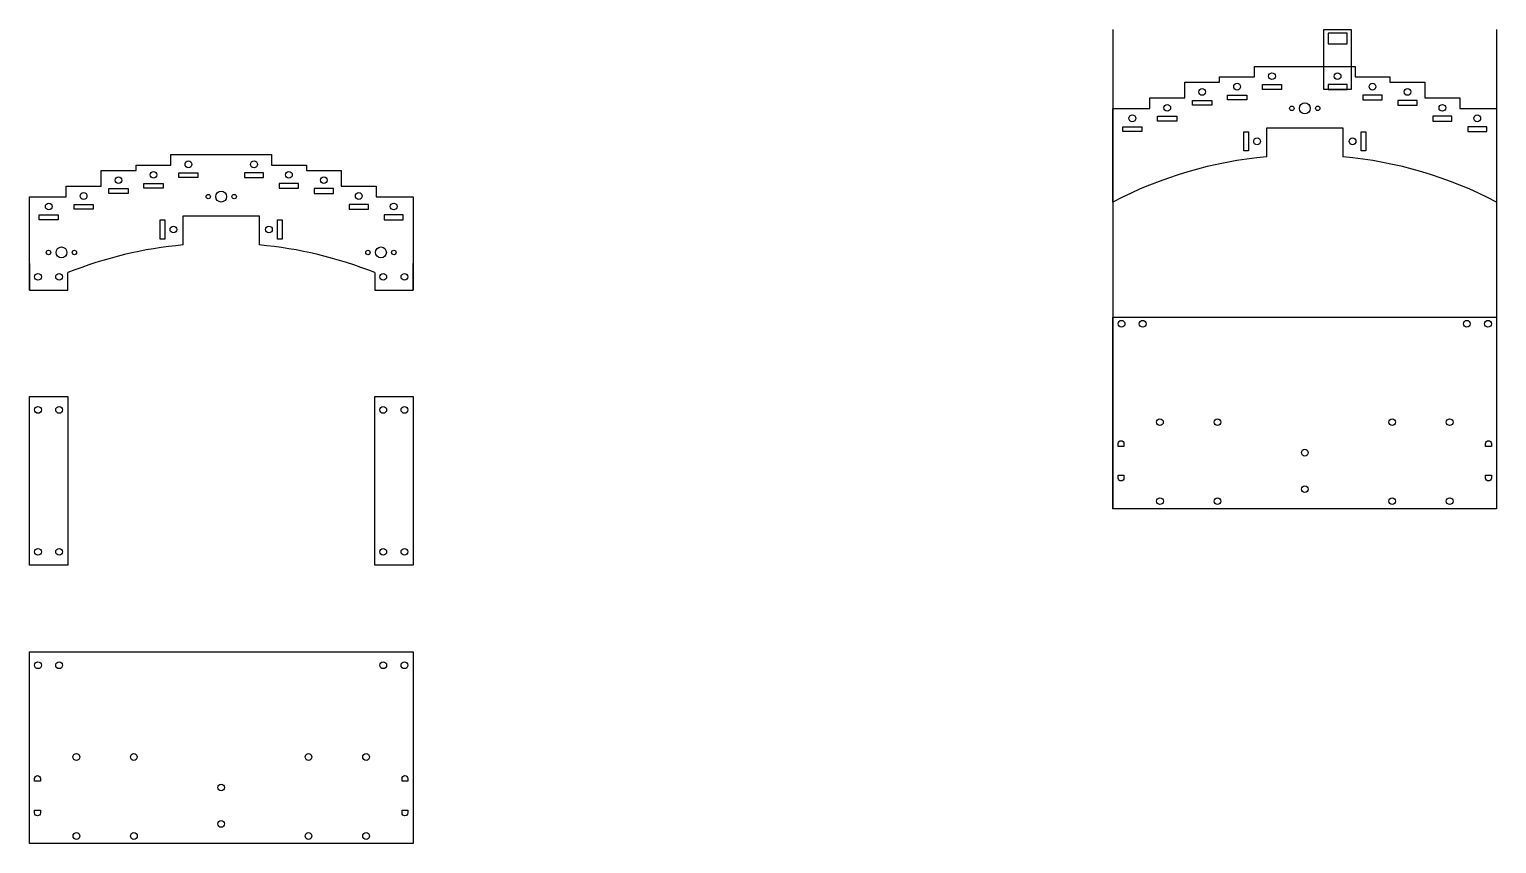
# Model space of a CAD drawing. Header units: millimetres. Extents: x 257 to 1727, y -442 to 115.
# Drawn here: x 257 to 1022, y -310 to 115 of the extents above; entities that cross this region are included whole.
import ezdxf

# ---------------------------------------------------------------- set-up
doc = ezdxf.new("R2010")
doc.units = ezdxf.units.MM
doc.layers.add('corte', color=1, linetype='Continuous')

msp = doc.modelspace()

# ---------------------------------------------------------------- linework, layer by layer
at = {"color": 2}
for points in [[(822.016, 114.531), (822.016, -135.469)], [(1022.016, 114.531), (1022.016, -135.469)], [(822.016, 24.489), (822.016, 73.231), (841.216, 73.231), (841.216, 78.731), (859.416, 78.731), (859.416, 86.981), (877.616, 86.981), (877.616, 89.731), (895.816, 89.731), (895.816, 95.231), (944.116, 95.231), (948.216, 95.231), (948.216, 89.731), (966.416, 89.731), (966.416, 86.981), (984.616, 86.981), (984.616, 78.731), (1002.816, 78.731), (1002.816, 73.231), (1022.016, 73.231), (1022.016, 24.489)], [(902.216, 48.122), (902.216, 63.231), (941.816, 63.231), (941.816, 48.122)], [(257.2, -21.509), (257.2, 27.233), (276.4, 27.233), (276.4, 32.733), (294.6, 32.733), (294.6, 40.983), (312.8, 40.983), (312.8, 43.733), (331, 43.733), (331, 49.233), (379.3, 49.233), (383.4, 49.233), (383.4, 43.733), (401.6, 43.733), (401.6, 40.983), (419.8, 40.983), (419.8, 32.733), (438, 32.733), (438, 27.233), (457.2, 27.233), (457.2, -21.509)], [(337.4, 2.124), (337.4, 17.233), (377, 17.233), (377, 2.124)], [(257.2, -7.509), (257.2, -21.509)], [(437.2, -21.509), (457.2, -21.509), (457.2, -7.509)], [(257.2, -21.509), (277.2, -21.509), (277.2, -12.328)], [(437.2, -12.328), (437.2, -21.509)], [(922.016, -135.469), (822.016, -135.469), (822.016, -35.469), (1022.016, -35.469), (1022.016, -135.469), (922.016, -135.469)], [(257.2, -90.929), (257.2, -76.929), (277.2, -76.929), (277.2, -164.887), (257.2, -164.887), (257.2, -90.929)], [(437.2, -90.929), (437.2, -76.929), (457.2, -76.929), (457.2, -164.887), (437.2, -164.887), (437.2, -90.929)], [(357.2, -310.068), (257.2, -310.068), (257.2, -210.068), (457.2, -210.068), (457.2, -310.068), (357.2, -310.068)]]:
    msp.add_lwpolyline(points, dxfattribs=at)
for points in [[(932.016, 114.531), (946.216, 114.531), (946.216, 83.231), (932.016, 83.231), (932.016, 114.531)], [(899.916, 85.731), (909.916, 85.731), (909.916, 83.231), (899.916, 83.231), (899.916, 85.731)], [(944.116, 85.731), (934.116, 85.731), (934.116, 83.231), (944.116, 83.231), (944.116, 85.731)], [(863.516, 77.481), (873.516, 77.481), (873.516, 74.981), (863.516, 74.981), (863.516, 77.481)], [(881.716, 80.231), (891.716, 80.231), (891.716, 77.731), (881.716, 77.731), (881.716, 80.231)], [(962.316, 80.231), (952.316, 80.231), (952.316, 77.731), (962.316, 77.731), (962.316, 80.231)], [(980.516, 77.481), (970.516, 77.481), (970.516, 74.981), (980.516, 74.981), (980.516, 77.481)], [(845.316, 69.231), (855.316, 69.231), (855.316, 66.731), (845.316, 66.731), (845.316, 69.231)], [(998.716, 69.231), (988.716, 69.231), (988.716, 66.731), (998.716, 66.731), (998.716, 69.231)], [(827.116, 63.731), (837.116, 63.731), (837.116, 61.231), (827.116, 61.231), (827.116, 63.731)], [(1016.916, 63.731), (1006.916, 63.731), (1006.916, 61.231), (1016.916, 61.231), (1016.916, 63.731)], [(892.716, 61.131), (892.716, 51.131), (890.216, 51.131), (890.216, 61.131), (892.716, 61.131)], [(953.816, 61.131), (953.816, 51.131), (951.316, 51.131), (951.316, 61.131), (953.816, 61.131)], [(335.1, 39.733), (345.1, 39.733), (345.1, 37.233), (335.1, 37.233), (335.1, 39.733)], [(379.3, 39.733), (369.3, 39.733), (369.3, 37.233), (379.3, 37.233), (379.3, 39.733)], [(298.7, 31.483), (308.7, 31.483), (308.7, 28.983), (298.7, 28.983), (298.7, 31.483)], [(316.9, 34.233), (326.9, 34.233), (326.9, 31.733), (316.9, 31.733), (316.9, 34.233)], [(397.5, 34.233), (387.5, 34.233), (387.5, 31.733), (397.5, 31.733), (397.5, 34.233)], [(415.7, 31.483), (405.7, 31.483), (405.7, 28.983), (415.7, 28.983), (415.7, 31.483)], [(280.5, 23.233), (290.5, 23.233), (290.5, 20.733), (280.5, 20.733), (280.5, 23.233)], [(433.9, 23.233), (423.9, 23.233), (423.9, 20.733), (433.9, 20.733), (433.9, 23.233)], [(262.3, 17.733), (272.3, 17.733), (272.3, 15.233), (262.3, 15.233), (262.3, 17.733)], [(452.1, 17.733), (442.1, 17.733), (442.1, 15.233), (452.1, 15.233), (452.1, 17.733)], [(327.9, 15.133), (327.9, 5.133), (325.4, 5.133), (325.4, 15.133), (327.9, 15.133)], [(389, 15.133), (389, 5.133), (386.5, 5.133), (386.5, 15.133), (389, 15.133)]]:
    msp.add_lwpolyline(points)
at = {"color": 1}
msp.add_lwpolyline([(944.116, 107.031), (944.116, 112.531), (934.116, 112.531), (934.116, 107.031), (944.116, 107.031)], dxfattribs=at)
for centre in [(904.916, 90.131), (939.116, 90.131), (886.716, 84.631), (957.316, 84.631), (868.516, 81.881), (975.516, 81.881), (832.116, 68.131), (850.316, 73.631), (993.716, 73.631), (1011.916, 68.131), (897.116, 56.131), (946.916, 56.131), (321.9, 38.633), (340.1, 44.133), (374.3, 44.133), (392.5, 38.633), (303.7, 35.883), (410.7, 35.883), (267.3, 22.133), (285.5, 27.633), (428.9, 27.633), (447.1, 22.133), (332.3, 10.133), (382.1, 10.133)]:
    msp.add_circle(centre, 1.75, dxfattribs=at)
for centre in [(261.7, -14.509), (272.7, -14.509), (441.683, -14.509), (452.683, -14.509), (826.516, -38.969), (837.516, -38.969), (1006.499, -38.969), (1017.499, -38.969), (261.7, -83.929), (272.7, -83.929), (441.683, -83.929), (452.683, -83.929), (846.515, -90.28), (876.515, -90.28), (967.516, -90.28), (997.516, -90.28), (922.034, -106.191), (846.532, -131.48), (876.532, -131.48), (922.034, -125.191), (967.532, -131.48), (997.532, -131.48), (261.7, -157.887), (272.7, -157.887), (441.683, -157.887), (452.683, -157.887), (261.7, -217.068), (272.7, -217.068), (441.683, -217.068), (452.683, -217.068), (281.7, -264.879), (311.7, -264.879), (402.7, -264.879), (432.7, -264.879), (357.218, -280.79), (357.218, -299.79), (281.716, -306.079), (311.716, -306.079), (402.716, -306.079), (432.716, -306.079)]:
    msp.add_circle(centre, 1.75)
at = {"color": 2}
for centre, start, end in [((922.016, -166.973), 95.259396, 117.5779), ((922.016, -166.973), 62.4221, 84.740604), ((357.2, -212.971), 95.259396, 111.738027), ((357.2, -212.971), 68.261973, 84.740604)]:
    msp.add_arc(centre, 216.004, start, end, dxfattribs=at)
at = {"layer": 'corte'}
for points in [[(827.766, -101.469), (827.766, -102.969), (824.766, -102.969), (824.766, -101.469, -1)], [(1019.266, -101.469), (1019.266, -102.969), (1016.266, -102.969), (1016.266, -101.469, -1)], [(824.766, -119.469), (824.766, -117.969), (827.766, -117.969), (827.766, -119.469, -1)], [(1016.266, -119.469), (1016.266, -117.969), (1019.266, -117.969), (1019.266, -119.469, -1)], [(262.95, -276.068), (262.95, -277.568), (259.95, -277.568), (259.95, -276.068, -1)], [(454.45, -276.068), (454.45, -277.568), (451.45, -277.568), (451.45, -276.068, -1)], [(259.95, -294.068), (259.95, -292.568), (262.95, -292.568), (262.95, -294.068, -1)], [(451.45, -294.068), (451.45, -292.568), (454.45, -292.568), (454.45, -294.068, -1)]]:
    msp.add_lwpolyline(points, format="xyb", close=True, dxfattribs=at)
for centre, radius in [((915.266, 73.329), 1.15), ((922.016, 73.329), 2.85), ((928.766, 73.329), 1.15), ((350.45, 27.331), 1.15), ((357.2, 27.331), 2.85), ((363.95, 27.331), 1.15), ((273.95, -1.809), 2.85), ((440.45, -1.809), 2.85), ((267.2, -1.809), 1.15), ((280.7, -1.809), 1.15), ((433.7, -1.809), 1.15), ((447.2, -1.809), 1.15)]:
    msp.add_circle(centre, radius, dxfattribs=at)

doc.saveas('drawing.dxf')
